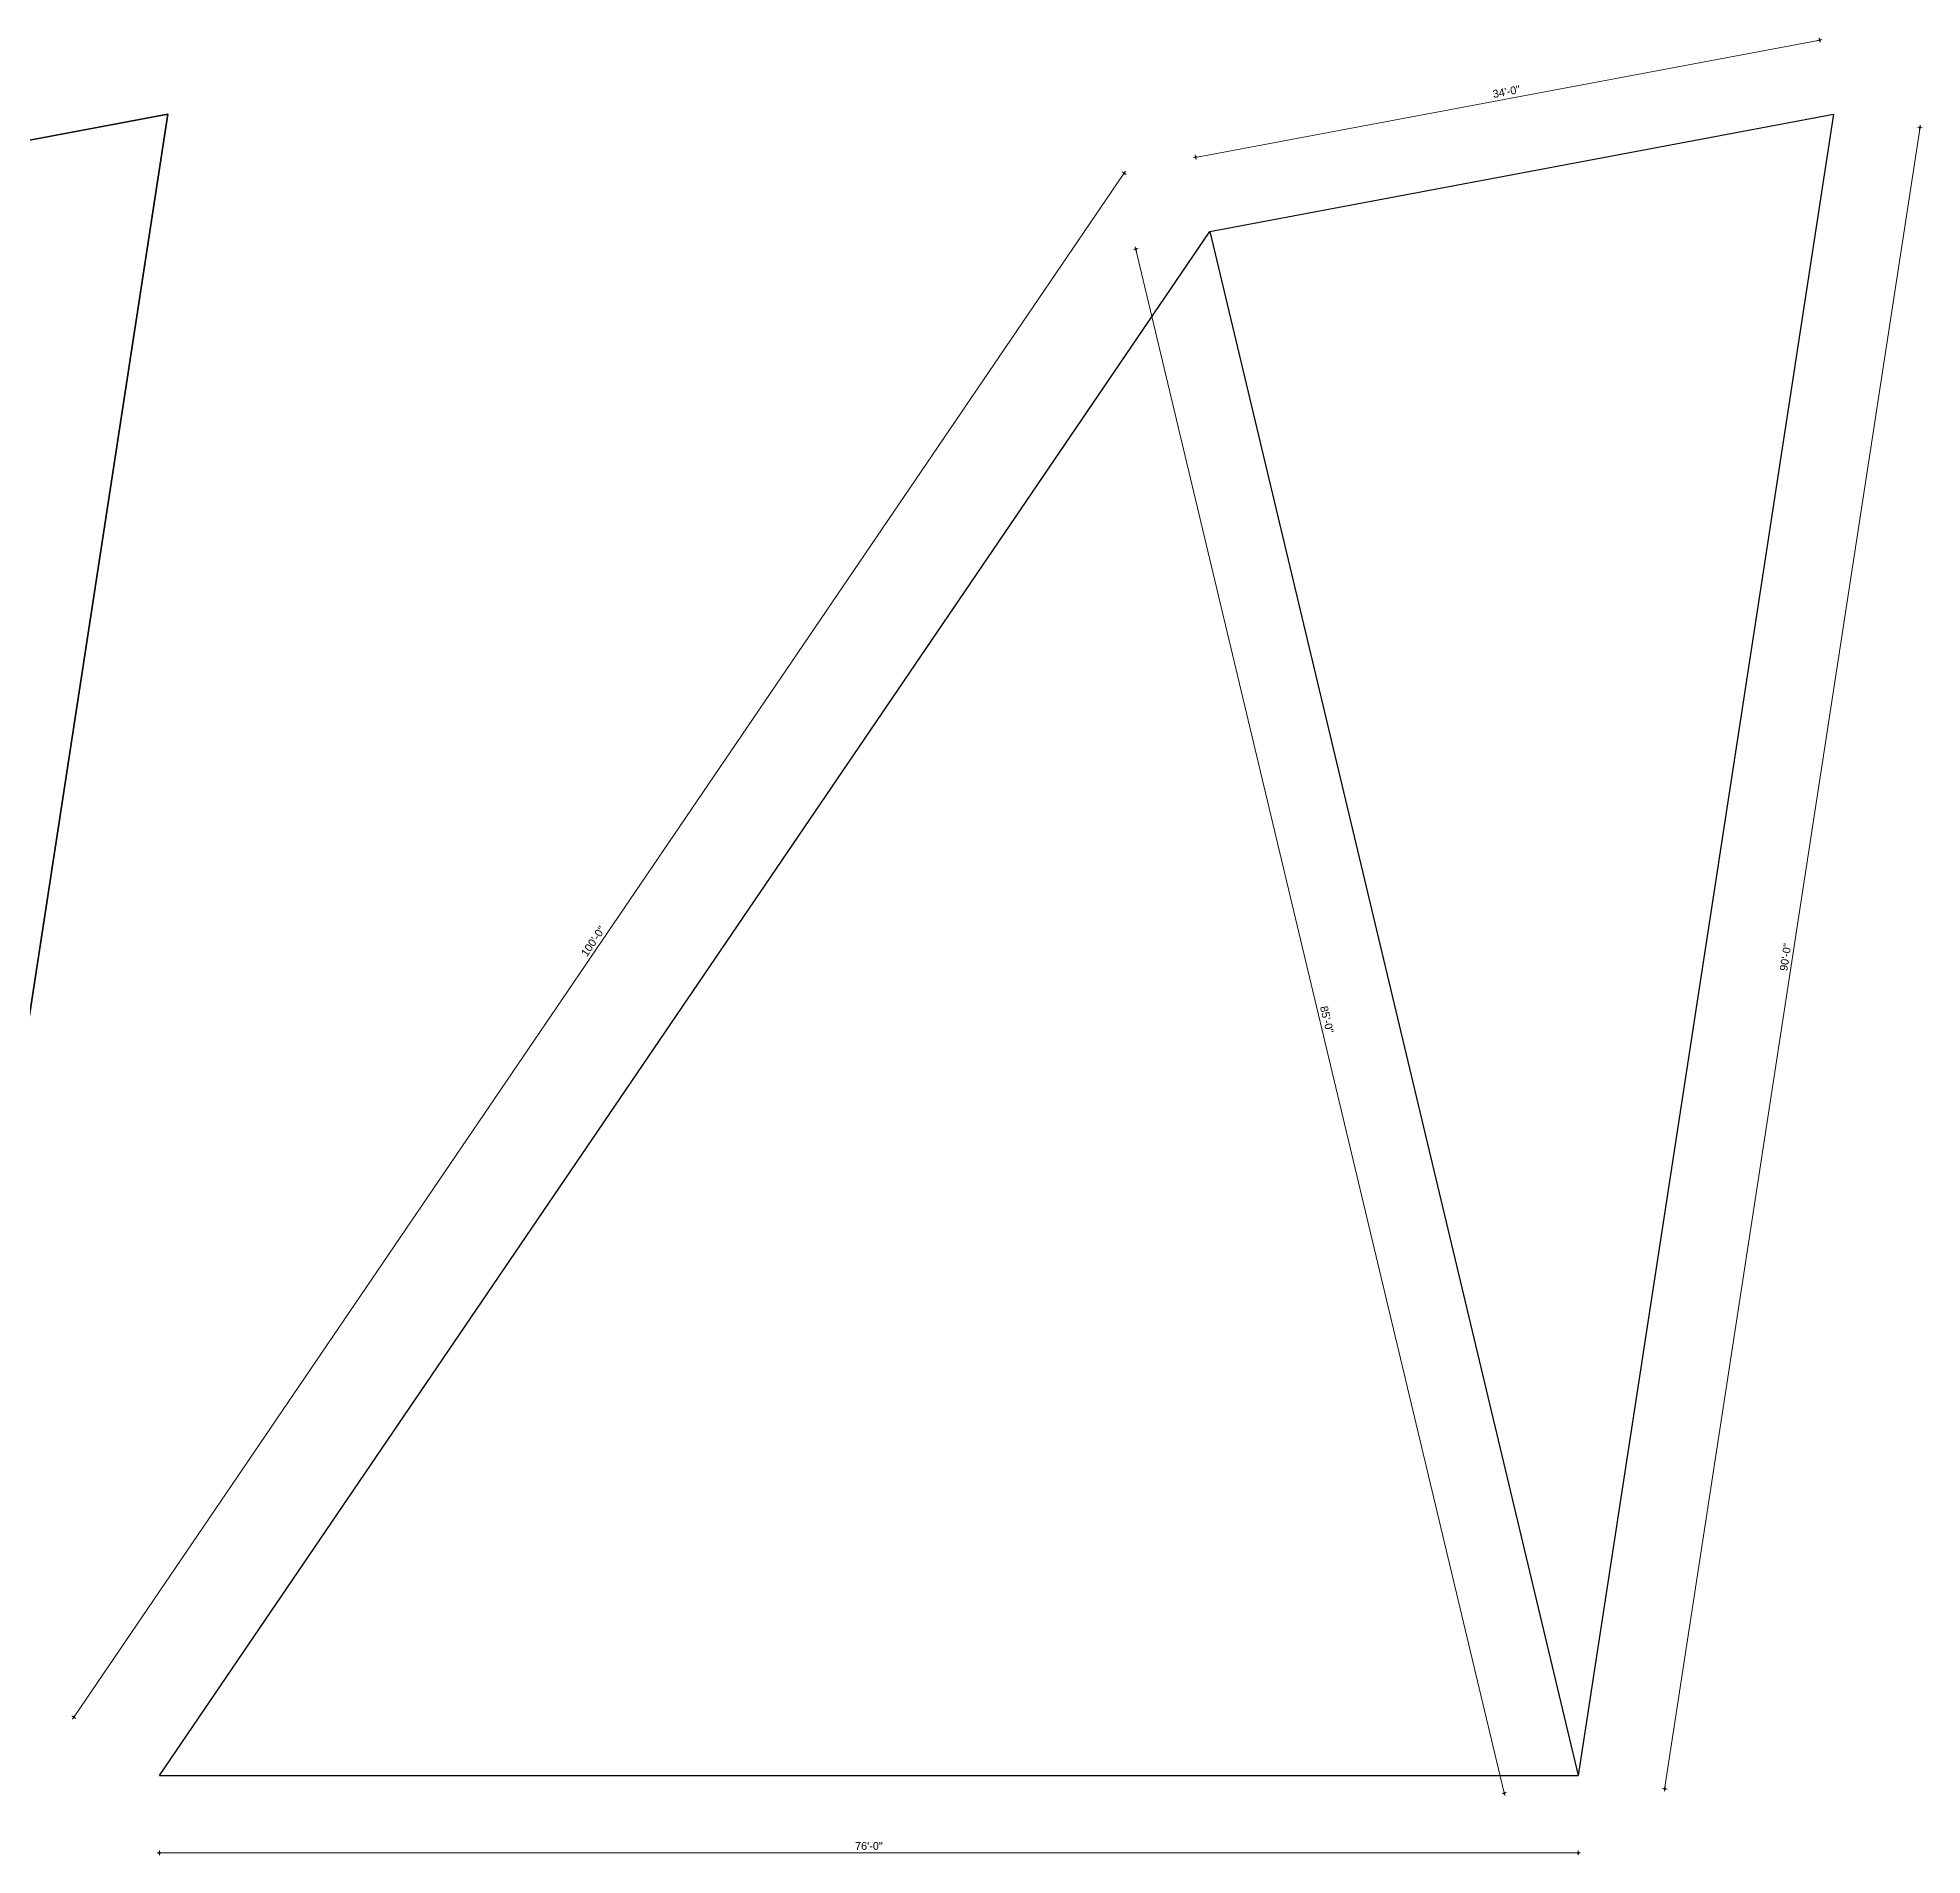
# Model space of a CAD drawing. Header units: inches. Extents: x -2003 to 2927, y -2753 to -1575.
# Drawn here: x -1011 to 201, y -2743 to -1575 of the extents above; entities that cross this region are included whole.
import ezdxf

# ---------------------------------------------------------------- set-up
doc = ezdxf.new("R2010")
doc.units = ezdxf.units.IN
doc.header["$LTSCALE"] = 0.5
doc.header["$MEASUREMENT"] = 0
doc.header["$PDMODE"] = 66
doc.layers.add('hatch', color=9, linetype='Continuous', lineweight=0)
doc.layers.add('Toilet', color=7, linetype='Continuous', lineweight=25)
doc.styles.get("Standard").update_dxf_attribs({"font": 'arial.ttf'})
doc.dimstyles.new('S8', dxfattribs={"dimtxt": 5, "dimasz": 1, "dimexe": 6, "dimexo": 18, "dimgap": 1.9375, "dimtad": 1, "dimdec": 0, "dimzin": 3, "dimdsep": 46, "dimlunit": 4, "dimtxsty": 'Standard', "dimblk": 'dot 2', "dimcen": 12, "dimse1": 1, "dimse2": 1, "dimclrd": 1, "dimclre": 1, "dimclrt": 256, "dimadec": 0, "dimazin": 0, "dimtfac": 0.75, "dimtdec": 0, "dimtix": 1, "dimtmove": 1, "dimatfit": 3, "dimldrblk": 'DOT', "dimfxl": 1, "dimtolj": 1, "dimtzin": 0, "dimlwd": 9, "dimlwe": 9, "dimarcsym": 0})

# ---------------------------------------------------------------- blocks, each defined once
blk = doc.blocks.new('dot1')
at = {"layer": 'hatch'}
h = blk.add_hatch(color=256, dxfattribs=at)
edge = h.paths.add_edge_path()
edge.add_arc((0, 0), 1, 0, 360)
for p, q in [((3, 0), (-3, 0)), ((0, 3), (0, -3))]:
    blk.add_line(p, q, dxfattribs=at)
blk.add_circle((0, 0), 1, dxfattribs=at)
blk = doc.blocks.new('dot 2')
at = {"layer": 'hatch', "xscale": 0.5, "yscale": 0.5, "zscale": 0.5}
blk.add_blockref('dot1', (0, 0), dxfattribs=at)
blk = doc.blocks.new('*D765')
at = {"layer": 'Defpoints', "color": 0, "transparency": 16777216}
for p in [(-312.2, -1662), (-257.2, -1699.4), (-932.3, -2691.5)]:
    blk.add_point(p, dxfattribs=at)
at = {"layer": 'Toilet', "color": 1, "lineweight": 9, "transparency": 16777216}
blk.add_line((-986.7, -2653.3), (-312.8, -1662.8), dxfattribs=at)
for p, rotation in [((-312.2, -1662), 55.7665744394853), ((-987.3, -2654.1), 235.7665744394853)]:
    blk.add_blockref('dot 2', p, dxfattribs=dict(at, rotation=rotation))
at = {"layer": 'Toilet', "transparency": 16777216, "insert": (-653.5, -2155.5), "char_height": 5, "attachment_point": 5, "rotation": 55.7666}
blk.add_mtext('\\A1;100\'-0"', dxfattribs=at)
blk = doc.blocks.new('_Dot')
at = {"color": 0, "linetype": 'ByBlock', "lineweight": -2}
blk.add_line((-0.5, 0), (-1, 0), dxfattribs=at)
at = {"color": 0, "linetype": 'ByBlock', "const_width": 0.5}
blk.add_lwpolyline([(-0.25, 0, 1), (0.25, 0, 1)], format="xyb", close=True, dxfattribs=at)
blk = doc.blocks.new('*D766')
at = {"layer": 'Defpoints', "color": 0, "transparency": 16777216}
for p in [(134.8, -1576.4), (143.8, -1624.1), (-257.2, -1699.4)]:
    blk.add_point(p, dxfattribs=at)
at = {"layer": 'Toilet', "color": 1, "lineweight": 9, "transparency": 16777216}
blk.add_line((-265.2, -1651.6), (133.8, -1576.6), dxfattribs=at)
for p, rotation in [((134.8, -1576.4), 10.64449423480417), ((-266.2, -1651.7), 190.6444942348042)]:
    blk.add_blockref('dot 2', p, dxfattribs=dict(at, rotation=rotation))
at = {"layer": 'Toilet', "transparency": 16777216, "insert": (-66.5, -1609.6), "char_height": 5, "attachment_point": 5, "rotation": 10.6445}
blk.add_mtext('\\A1;34\'-0"', dxfattribs=at)
blk = doc.blocks.new('*D767')
at = {"layer": 'Defpoints', "color": 0, "transparency": 16777216}
for p in [(143.8, -1624.1), (-20.3, -2691.5), (35.3, -2700.1)]:
    blk.add_point(p, dxfattribs=at)
at = {"layer": 'Toilet', "color": 1, "lineweight": 9, "transparency": 16777216}
blk.add_line((199.2, -1633.6), (35.4, -2699.1), dxfattribs=at)
for p, rotation in [((199.3, -1632.6), 81.26261864204959), ((35.3, -2700.1), 261.2626186420496)]:
    blk.add_blockref('dot 2', p, dxfattribs=dict(at, rotation=rotation))
at = {"layer": 'Toilet', "transparency": 16777216, "insert": (112.9, -2165.7), "char_height": 5, "attachment_point": 5, "rotation": 81.2626}
blk.add_mtext('\\A1;90\'-0"', dxfattribs=at)
blk = doc.blocks.new('*D769')
at = {"layer": 'Defpoints', "color": 0, "transparency": 16777216}
for p in [(-257.2, -1699.4), (-20.3, -2691.5), (-67.8, -2702.9)]:
    blk.add_point(p, dxfattribs=at)
at = {"layer": 'Toilet', "color": 1, "lineweight": 9, "transparency": 16777216}
blk.add_line((-304.5, -1711.8), (-68.1, -2701.9), dxfattribs=at)
for p, rotation in [((-304.7, -1710.8), 103.4310795152694), ((-67.8, -2702.9), 283.4310795152695)]:
    blk.add_blockref('dot 2', p, dxfattribs=dict(at, rotation=rotation))
at = {"layer": 'Toilet', "transparency": 16777216, "insert": (-181.9, -2205.8), "char_height": 5, "attachment_point": 5, "rotation": 283.4311}
blk.add_mtext('\\A1;85\'-0"', dxfattribs=at)

msp = doc.modelspace()

# ---------------------------------------------------------------- linework, layer by layer
at = {"layer": 'Toilet'}
for p, q in [((-1327.9, -1699.4), (-926.9, -1624.1)), ((-926.9, -1624.1), (-1091, -2691.5)), ((-257.2, -1699.4), (143.8, -1624.1)), ((143.8, -1624.1), (-20.3, -2691.5)), ((-932.3, -2691.5), (-257.2, -1699.4)), ((-257.2, -1699.4), (-20.3, -2691.5)), ((-932.3, -2691.5), (-20.3, -2691.5))]:
    msp.add_line(p, q, dxfattribs=at)
msp.add_lwpolyline([(-926.9, -1624.1), (-1327.9, -1699.4), (-2003, -2691.5), (-1091, -2691.5)], close=True, dxfattribs=at)

# ---------------------------------------------------------------- dimensions: what is measured, and where the dimension line sits
for p1, p2, distance, picture, middle in [((-257.2, -1699.4), (143.8, -1624.1), 48.5, '*D766', (-66.5, -1609.6)), ((143.8, -1624.1), (-20.3, -2691.5), 56.2, '*D767', (112.9, -2165.7)), ((-932.3, -2691.5), (-257.2, -1699.4), 66.5, '*D765', (-653.5, -2155.5)), ((-257.2, -1699.4), (-20.3, -2691.5), -48.9, '*D769', (-181.9, -2205.8))]:
    dim = msp.add_aligned_dim(p1=p1, p2=p2, distance=distance, dimstyle='S8', override={"dimfxl": 2, "dimfxlon": 1, "dimarcsym": 1}, dxfattribs=at)
    dim.commit()
    dim.dimension.update_dxf_attribs({"geometry": picture, "text_midpoint": middle})
msp.add_linear_dim(base=(-20.3, -2741.3), p1=(-932.3, -2691.5), p2=(-20.3, -2691.5), dimstyle='S8', override={"dimfxl": 2, "dimfxlon": 1, "dimarcsym": 1}, dxfattribs=at).render()

doc.saveas('drawing.dxf')
